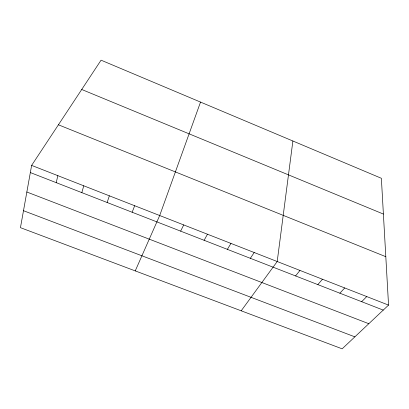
<?xml version="1.0" encoding="UTF-8"?>
<svg xmlns="http://www.w3.org/2000/svg" width="409" height="409" viewBox="0 0 409 409"><rect width="100%" height="100%" fill="white"/><g stroke="black" fill="none" stroke-linecap="round" stroke-linejoin="round"><path stroke-width="0.61" d="M292.885 141.003L277.205 261.52L241.198 310.804M31.626 165.394L20.45 227.665L342.154 348.826L388.55 305.104L381.372 178.288L101.064 60.174L31.626 165.394L388.55 305.104M56.232 182.659L57.838 175.655M81.831 192.634L83.748 185.793M107.138 202.496L109.356 195.819M200.528 102.086L159.699 215.523L135.241 270.901M132.153 212.245L134.673 205.727M180.635 231.141L183.718 224.924M204.122 240.293L207.475 234.224M227.353 249.347L230.973 243.421M250.339 258.304L254.214 252.522M295.579 275.937L299.95 270.426M317.844 284.613L322.456 279.235M339.874 293.202L344.721 287.951M361.674 301.694L366.75 296.571M23.492 210.707L354.869 336.847M26.851 192.015L368.811 323.708M30.343 172.567L383.248 310.104M58.421 124.796L385.81 256.694M81.718 89.484L383.397 214.06"/></g></svg>
